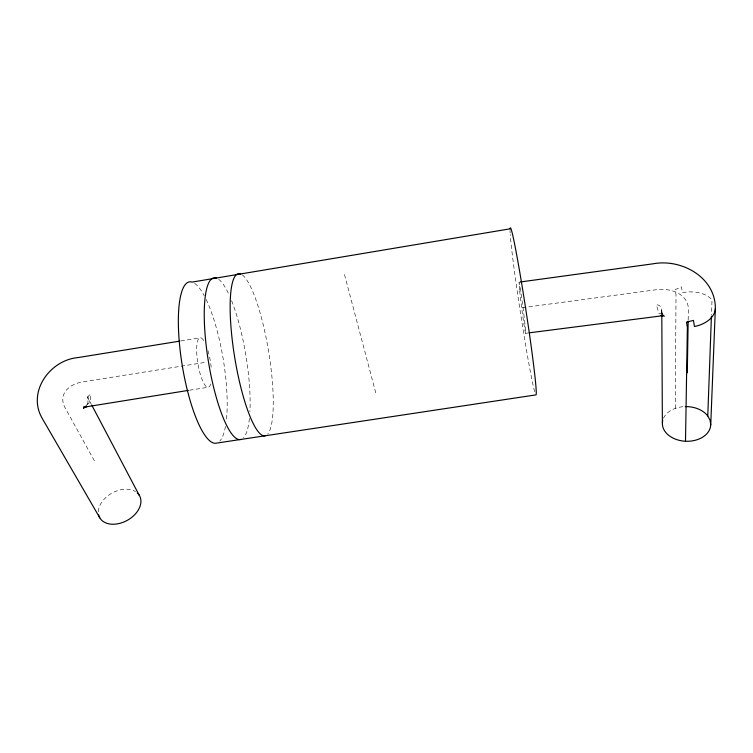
<?xml version="1.0" encoding="UTF-8"?>
<svg xmlns="http://www.w3.org/2000/svg" width="753" height="753" viewBox="0 0 753 753"><rect width="100%" height="100%" fill="white"/><g stroke="black" fill="none" stroke-linecap="round" stroke-linejoin="round"><path stroke-width="0.56" stroke-dasharray="3.77 2.82" d="M675.272 408.39L676.015 294.658L675.14 289.689L681.446 286.799L682.463 292.719A26.873 17.658 -5.3 0 1 712.027 299.816L711.463 315.131M688.176 319.95L688.355 309.379M86.699 404.963A6.918 4.593 9.8 0 1 88.958 403.326L90.407 399.316L90.849 394.308A6.862 4.593 10 0 0 88.026 398.262L87.932 402.78L87.207 404.577M180.899 340.94L200.533 337.758M204.289 362.532L82.839 381.865A31.25 20.82 9.9 0 0 64.946 407.505L95.142 462.173M189.521 390.214L208.044 387.306M522.328 307.713L655.43 289.849A33.16 23.249 -15.5 0 1 688.364 309.342M525.65 333.306L527.975 333.005M662.254 314.255A7.521 5.252 -15.4 0 0 658.922 313.333L656.315 304.758A7.135 5.017 -15.6 0 1 661.313 307.685L661.878 312.326L663.035 314.359M91.141 403.919L87.31 396.662L88.798 400.558L88.026 398.262M344.498 274.544L376.161 394.384M661.878 312.326L662.329 314.669L661.783 310.132L661.802 314.82M242.315 274.892A82.162 17.215 80.7 0 1 268.925 353.402A82.162 17.215 80.7 0 1 267.729 434.076M534.696 391.729A84.374 2.899 81.3 0 1 520.972 316.241A84.374 2.899 81.3 0 1 510.223 234.381M510.129 232.856A84.374 2.899 81.3 0 1 510.045 230.409M218.643 279.316A81.955 18.985 80.7 0 1 228.526 293.651M231.604 300.748A81.955 18.985 80.7 0 1 249.93 411.656M249.412 418.489A81.955 18.985 80.7 0 1 243.539 437.738M194.603 283.335A81.757 20.726 80.6 0 1 204.232 295.731M206.106 299.421A81.757 20.726 80.6 0 1 226.286 420.899M225.476 426.405A81.757 20.726 80.6 0 1 219.782 441.06M210.708 383.889A25.094 6.344 80.6 0 1 201.653 378.373A25.094 6.344 80.6 0 1 196.787 346.267A25.094 6.344 80.6 0 1 204.27 341.457M207.941 350.616A25.094 6.344 80.6 0 1 211.358 369.074M663.506 418.226A24.209 17.338 2.1 0 1 684.185 406.629M98.332 511.795A22.731 15.625 -28.7 0 1 112.253 492.951A22.731 15.625 -28.7 0 1 135.568 491.634M519.664 290.658A25.875 0.668 82.7 0 0 525.415 332.835A25.875 0.668 82.7 0 0 521.942 299.572A25.875 0.668 82.7 0 0 519.664 290.658"/><path stroke-width="1.13" d="M685.503 441.239L687.376 327.32L686.482 322.162L693.438 320.401L694.454 326.529A26.863 17.648 -5.3 0 0 715.359 308.551C715.585 277.208 681.437 258.439 653.049 263.814L520.182 281.999M687.282 372.801L688.157 321.126M662.744 420.39A24.209 17.338 2.1 0 0 684.082 441.145A24.209 17.338 2.1 0 0 710.738 424.767L710.06 420.23L707.773 415.976L711.416 316.298M710.738 424.767L715.35 308.551M85.098 406.629L83.498 408.295L84.788 407.006M86.586 406.046L83.442 407.279L188.354 390.393M179.741 341.128L78.067 357.571C49.754 360.047 26.807 392.191 42.281 418.499L99.801 517.848M529.133 332.845L662.96 315.686L660.823 315.385L663.299 315.78M91.687 404.963L139.239 495.258M661.802 314.82L662.376 422.621M265.301 435.752A82.162 17.215 80.7 0 1 234.042 353.27A82.162 17.215 80.7 0 1 240.678 273.951M240.838 439.451A81.955 18.985 80.7 0 1 207.772 357.459A81.955 18.985 80.7 0 1 216.327 278.036M685.23 406.592A24.209 17.338 2.1 0 1 707.773 415.976M663.44 315.206A7.521 5.252 -15.4 0 1 664.184 316.392M137.253 492.904A22.731 15.625 -28.7 0 1 127.671 520.135A22.731 15.625 -28.7 0 1 98.662 514.977M86.124 407.279A6.918 4.593 9.8 0 1 86.181 406.074M510.101 228.827L192.1 282.093A81.757 20.726 80.6 0 0 181.642 361.638A81.757 20.726 80.6 0 0 216.506 443.122L535.929 394.892A84.374 2.899 81.3 0 0 525.387 306.744A84.374 2.899 81.3 0 0 510.101 228.827"/></g></svg>
